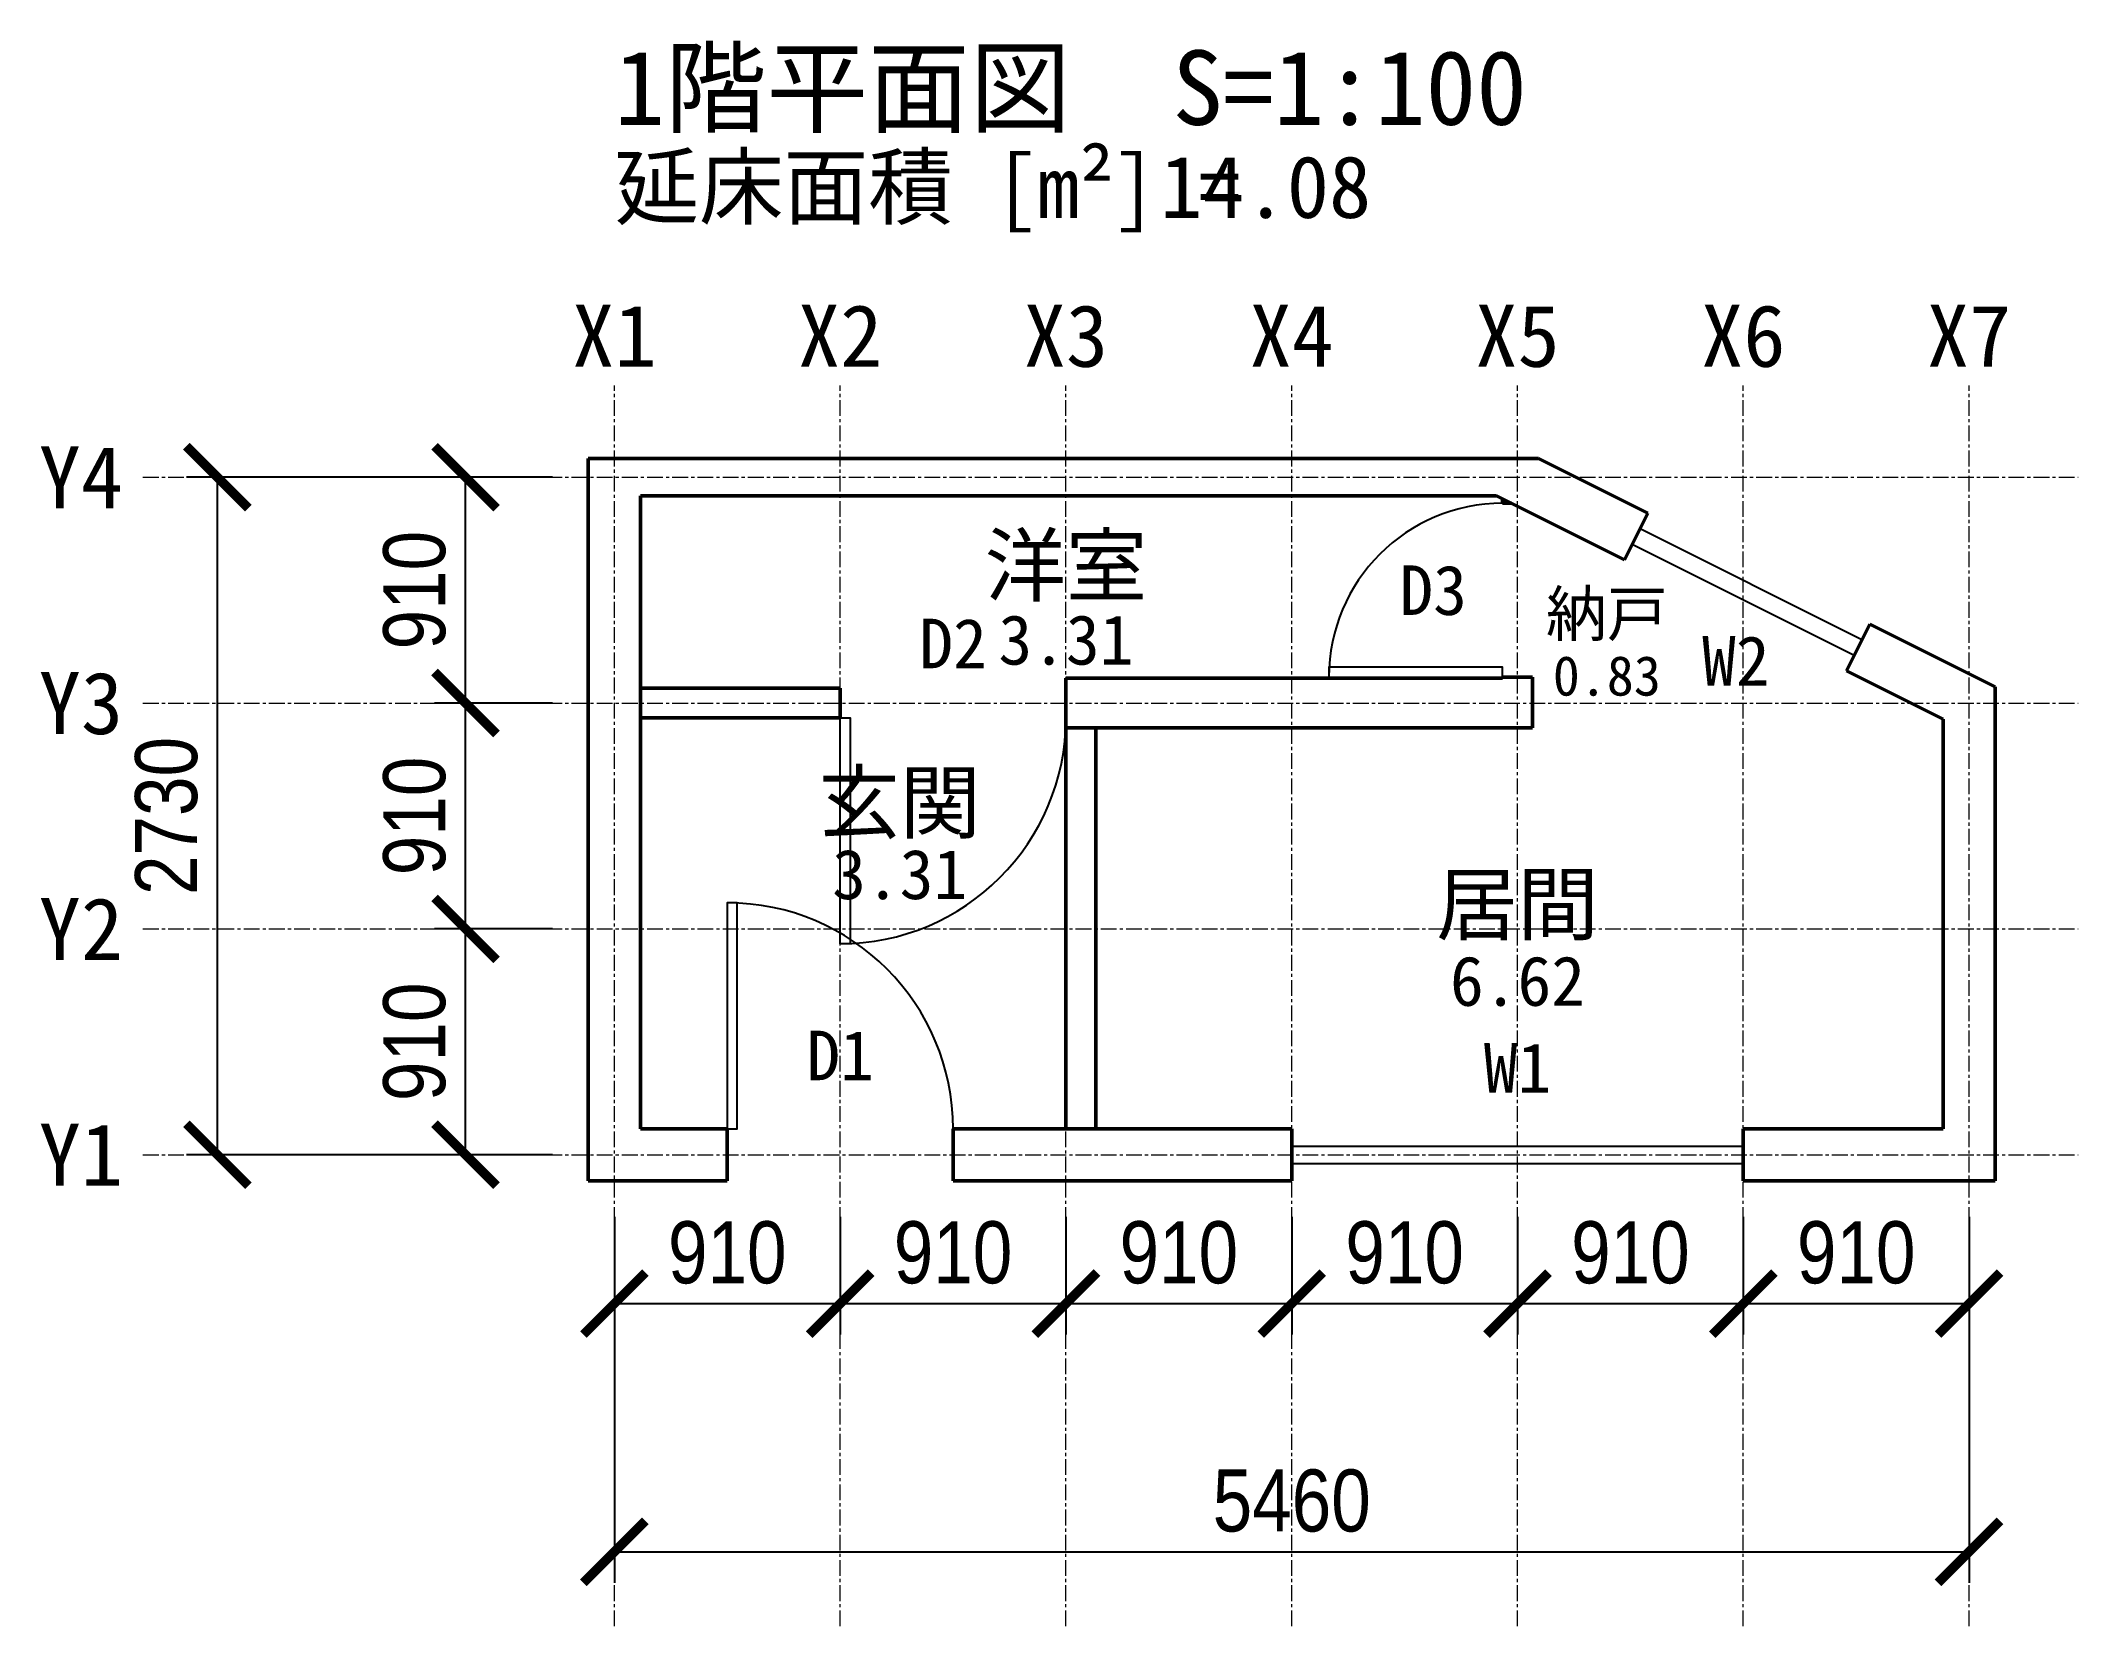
# Model space of a CAD drawing. Header units: millimetres. Extents: x -2312 to 5900, y -1900 to 4489.
import ezdxf
from ezdxf.enums import TextEntityAlignment as Align

# ---------------------------------------------------------------- set-up
doc = ezdxf.new("R2010")
doc.units = ezdxf.units.MM
doc.header["$LTSCALE"] = 20
doc.linetypes.add('CENTER', pattern=[5.08, 3.175, -0.635, 0.635, -0.635])
for name, color, linetype in [('DIM', 4, 'Continuous'), ('OPENING', 3, 'Continuous'), ('ROOM', 6, 'Continuous'), ('TEXT', 7, 'Continuous')]:
    doc.layers.add(name, color=color, linetype=linetype)
doc.layers.add('GRID', color=8, linetype='CENTER', lineweight=9)
doc.layers.add('WALL', color=7, linetype='Continuous', lineweight=50)
doc.styles.add('JP', font='msgothic.ttc')
doc.styles.add('OpenSansCondensed-Light', font='OpenSansCondensed-Light.ttf')
doc.dimstyles.new('EZDXF', dxfattribs={"dimtxt": 0.25, "dimasz": 0.175, "dimexe": 0.375, "dimexo": 0.125, "dimgap": 0.1, "dimtad": 1, "dimlfac": 100, "dimzin": 12, "dimdsep": 46, "dimtxsty": 'OpenSansCondensed-Light', "dimblk": 'ARCHTICK', "dimcen": 2.5, "dimazin": 3, "dimtfac": 0.5, "dimtmove": 2, "dimatfit": 3})

# ---------------------------------------------------------------- blocks, each defined once
blk = doc.blocks.new('_ARCHTICK')
at = {"color": 0, "linetype": 'BYBLOCK', "const_width": 0.15}
blk.add_lwpolyline([(-0.5, -0.5), (0.5, 0.5)], dxfattribs=at)

msp = doc.modelspace()

# ---------------------------------------------------------------- linework, layer by layer
at = {"layer": 'GRID'}
for p, q in [((0, -1900), (0, 3100)), ((910, -1900), (910, 3100)), ((1820, -1900), (1820, 3100)), ((2730, -1900), (2730, 3100)), ((3640, -1900), (3640, 3100)), ((4550, -1900), (4550, 3100)), ((5460, -1900), (5460, 3100)), ((-1900, 2730), (5900, 2730)), ((-1900, 1820), (5900, 1820)), ((-1900, 910), (5900, 910)), ((-1900, 0), (5900, 0))]:
    msp.add_line(p, q, dxfattribs=at)
at = {"layer": 'OPENING'}
for p, q in [((5028.4, 2074.9), (4134, 2522.1)), ((4997.1, 2012.3), (4102.7, 2459.5)), ((2730, 35), (4550, 35)), ((2730, -35), (4550, -35))]:
    msp.add_line(p, q, dxfattribs=at)
for points in [[(3580, 1925), (3580, 1965), (2880, 1965), (2880, 1925)], [(910, 1760), (950, 1760), (950, 850), (910, 850)], [(455, 105), (495, 105), (495, 1015), (455, 1015)]]:
    msp.add_lwpolyline(points, close=True, dxfattribs=at)
for centre, radius, start, end in [((3580, 1925), 700, 90, 180), ((910, 1760), 910, 270, 360), ((455, 105), 910, 0, 90)]:
    msp.add_arc(centre, radius, start, end, dxfattribs=at)
at = {"layer": 'WALL'}
for p, q in [((3724.8, 2805), (-105, 2805)), ((-105, 2805), (-105, -105)), ((4165.3, 2584.7), (3724.8, 2805)), ((3555.2, 2655), (105, 2655)), ((105, 2655), (105, 105)), ((4071.4, 2396.9), (3555.2, 2655)), ((3580, 2625), (3580, 2642.6)), ((3580, 2625), (3615.2, 2625)), ((4071.4, 2396.9), (4165.3, 2584.7)), ((4965.8, 1949.7), (5059.7, 2137.5)), ((5565, 1884.9), (5059.7, 2137.5)), ((1820, 1920), (3580, 1920)), ((1820, 1720), (1820, 1920)), ((3580, 1920), (3580, 1925)), ((3580, 1925), (3700, 1925)), ((3700, 1720), (3700, 1925)), ((5355, 1755.1), (4965.8, 1949.7)), ((105, 1880), (910, 1880)), ((910, 1760), (910, 1880)), ((5565, -105), (5565, 1884.9)), ((105, 1760), (910, 1760)), ((5355, 105), (5355, 1755.1)), ((1820, 1720), (3700, 1720)), ((1820, 105), (1820, 1720)), ((1940, 105), (1940, 1720)), ((105, 105), (455, 105)), ((455, 105), (455, -105)), ((1365, 105), (2730, 105)), ((1365, 105), (1365, -105)), ((2730, 105), (2730, -105)), ((4550, 105), (5355, 105)), ((4550, 105), (4550, -105)), ((-105, -105), (455, -105)), ((1365, -105), (2730, -105)), ((4550, -105), (5565, -105))]:
    msp.add_line(p, q, dxfattribs=at)

# ---------------------------------------------------------------- texts
at = {"layer": 'GRID', "style": 'JP'}
for s, p in [('X1', (0, 3300)), ('X2', (910, 3300)), ('X3', (1820, 3300)), ('X4', (2730, 3300)), ('X5', (3640, 3300)), ('X6', (4550, 3300)), ('X7', (5460, 3300)), ('Y4', (-2150, 2730)), ('Y3', (-2150, 1820)), ('Y2', (-2150, 910)), ('Y1', (-2150, 0))]:
    msp.add_text(s, height=250, dxfattribs=at).set_placement(p, align=Align.MIDDLE_CENTER)
at = {"layer": 'OPENING', "style": 'JP'}
for s, p in [('D3', (3300, 2275)), ('D2', (1365, 2060)), ('W2', (4520, 1990)), ('D1', (910, 400)), ('W1', (3640, 350))]:
    msp.add_text(s, height=200, dxfattribs=at).set_placement(p, align=Align.MIDDLE_CENTER)
at = {"layer": 'ROOM', "style": 'JP'}
for s, height, p in [('洋室', 240, (1820, 2375)), ('納戸', 180, (4000, 2180)), ('3.31', 200, (1820, 2075)), ('0.83', 160, (4000, 1930)), ('玄関', 240, (1150, 1420)), ('3.31', 200, (1150, 1130)), ('居間', 240, (3640, 1010)), ('6.62', 200, (3640, 700))]:
    msp.add_text(s, height=height, dxfattribs=at).set_placement(p, align=Align.MIDDLE_CENTER)
at = {"layer": 'TEXT', "style": 'JP'}
for s, height, p in [('1階平面図  S=1:100', 300, (0, 4300)), ('延床面積 [m²] =', 250, (0, 3900)), ('14.08', 250, (2200, 3900))]:
    msp.add_text(s, height=height, dxfattribs=at).set_placement(p, align=Align.MIDDLE_LEFT)

# ---------------------------------------------------------------- dimensions: what is measured, and where the dimension line sits
at = {"layer": 'DIM'}
for base, p1, p2 in [((-1600, 0), (0, 0), (0, 2730)), ((-600, 1820), (0, 1820), (0, 2730)), ((-600, 910), (0, 910), (0, 1820)), ((-600, 0), (0, 0), (0, 910))]:
    msp.add_linear_dim(base=base, p1=p1, p2=p2, angle=90, dimstyle='EZDXF', override={"dimscale": 1, "dimtxt": 250, "dimasz": 250, "dimexe": 125, "dimexo": 250, "dimgap": 80, "dimtad": 1, "dimtih": 0, "dimtoh": 0, "dimdec": 0, "dimlfac": 1}, dxfattribs=at).render()
for base, p1, p2 in [((0, -600), (0, 0), (910, 0)), ((0, -1600), (0, 0), (5460, 0)), ((910, -600), (910, 0), (1820, 0)), ((1820, -600), (1820, 0), (2730, 0)), ((2730, -600), (2730, 0), (3640, 0)), ((3640, -600), (3640, 0), (4550, 0)), ((4550, -600), (4550, 0), (5460, 0))]:
    msp.add_linear_dim(base=base, p1=p1, p2=p2, dimstyle='EZDXF', override={"dimscale": 1, "dimtxt": 250, "dimasz": 250, "dimexe": 125, "dimexo": 250, "dimgap": 80, "dimtad": 1, "dimtih": 0, "dimtoh": 0, "dimdec": 0, "dimlfac": 1}, dxfattribs=at).render()

doc.saveas('drawing.dxf')
